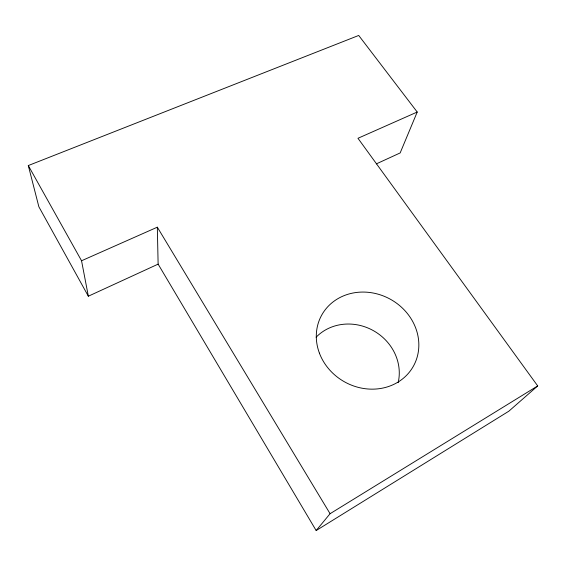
<?xml version="1.0" encoding="UTF-8"?>
<svg xmlns="http://www.w3.org/2000/svg" width="566" height="566" viewBox="0 0 566 566"><rect width="100%" height="100%" fill="white"/><g stroke="black" fill="none" stroke-linecap="round" stroke-linejoin="round"><path stroke-width="0.85" d="M88.346 296.202L81.546 260.763L157.32 227.185L158.126 264.138L88.346 296.202L38.863 206.774L28.3 165.555L358.71 35.453L417.22 112.033L400.162 152.933L376.348 163.871M158.126 264.138L316.161 530.547L330.084 513.702L537.7 385.92L357.967 138.288L417.22 112.033M537.7 385.92L508.841 411.199L316.161 530.547M157.32 227.185L330.084 513.702M28.3 165.555L81.546 260.763M316.118 337.209A48.372 44.36 30.8 0 1 373.192 330.537A48.372 44.36 30.8 0 1 398.16 382.651M319.408 353.12A52.482 47.24 29.3 0 0 406.883 374.989A52.482 47.24 29.3 0 0 376.404 293.733A52.482 47.24 29.3 0 0 319.408 353.12"/></g></svg>
